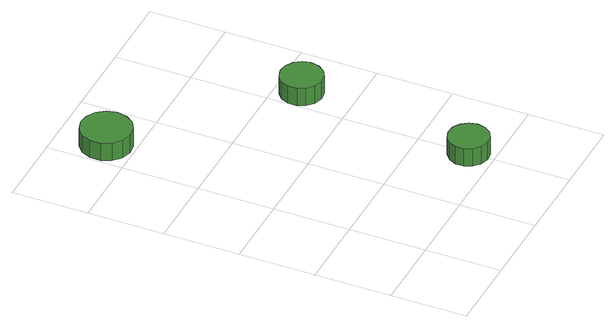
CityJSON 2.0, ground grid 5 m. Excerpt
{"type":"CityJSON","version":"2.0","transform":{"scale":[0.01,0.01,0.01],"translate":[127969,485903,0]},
"CityObjects":{
"tree1":{"type":"SolitaryVegetationObject","attributes":{"function":"something"},"geometry":[{"type":"MultiSurface","lod":"1","boundaries":[[[0,1,2,3,4,5,6,7,8,9,10,11,12,13,14]],[[15,16,17,18,19,20,21,22,23,24,25,26,27,28,29]],[[0,29,28,1]],[[1,28,27,2]],[[2,27,26,3]],[[3,26,25,4]],[[4,25,24,5]],[[5,24,23,6]],[[6,23,22,7]],[[7,22,21,8]],[[8,21,20,9]],[[9,20,19,10]],[[10,19,18,11]],[[11,18,17,12]],[[12,17,16,13]],[[13,16,15,14]],[[14,15,29,0]]]}]},
"tree2":{"type":"SolitaryVegetationObject","attributes":{"function":"something"},"geometry":[{"type":"MultiSurface","lod":"1","boundaries":[[[30,31,32,33,34,35,36,37,38,39,40,41,42,43,44]],[[45,46,47,48,49,50,51,52,53,54,55,56,57,58,59]],[[30,59,58,31]],[[31,58,57,32]],[[32,57,56,33]],[[33,56,55,34]],[[34,55,54,35]],[[35,54,53,36]],[[36,53,52,37]],[[37,52,51,38]],[[38,51,50,39]],[[39,50,49,40]],[[40,49,48,41]],[[41,48,47,42]],[[42,47,46,43]],[[43,46,45,44]],[[44,45,59,30]]]}]},
"tree3":{"type":"SolitaryVegetationObject","attributes":{"function":"something"},"geometry":[{"type":"MultiSurface","lod":"1","boundaries":[[[60,61,62,63,64,65,66,67,68,69,70,71,72,73,74]],[[75,76,77,78,79,80,81,82,83,84,85,86,87,88,89]],[[60,89,88,61]],[[61,88,87,62]],[[62,87,86,63]],[[63,86,85,64]],[[64,85,84,65]],[[65,84,83,66]],[[66,83,82,67]],[[67,82,81,68]],[[68,81,80,69]],[[69,80,79,70]],[[70,79,78,71]],[[71,78,77,72]],[[72,77,76,73]],[[73,76,75,74]],[[74,75,89,60]]]}]}
},
"vertices":[
[339,2187,169],[325,2254,169],[285,2310,169],[225,2344,169],[157,2351,169],[92,2330,169],[41,2284,169],[13,2221,169],[13,2153,169],[41,2090,169],[92,2044,169],[157,2023,169],[225,2030,169],[285,2065,169],[325,2120,169],[325,2120,40],[285,2065,40],[225,2030,40],[157,2023,40],[92,2044,40],[41,2090,40],[13,2153,40],[13,2221,40],[41,2284,40],[92,2330,40],[157,2351,40],[225,2344,40],[285,2310,40],[325,2254,40],[339,2187,40],
[1113,158,182],[1101,211,182],[1069,256,182],[1022,283,182],[967,289,182],[915,272,182],[874,235,182],[851,185,182],[851,130,182],[874,80,182],[915,43,182],[967,26,182],[1022,32,182],[1069,59,182],[1101,104,182],[1101,104,53],[1069,59,53],[1022,32,53],[967,26,53],[915,43,53],[874,80,53],[851,130,53],[851,185,53],[874,235,53],[915,272,53],[967,289,53],[1022,283,53],[1069,256,53],[1101,211,53],[1113,158,53],
[1282,1336,166],[1270,1392,166],[1236,1439,166],[1186,1467,166],[1129,1473,166],[1075,1456,166],[1032,1417,166],[1009,1365,166],[1009,1307,166],[1032,1255,166],[1075,1217,166],[1129,1199,166],[1186,1205,166],[1236,1234,166],[1270,1280,166],[1270,1280,37],[1236,1234,37],[1186,1205,37],[1129,1199,37],[1075,1217,37],[1032,1255,37],[1009,1307,37],[1009,1365,37],[1032,1417,37],[1075,1456,37],[1129,1473,37],[1186,1467,37],[1236,1439,37],[1270,1392,37],[1282,1336,37]
]}
